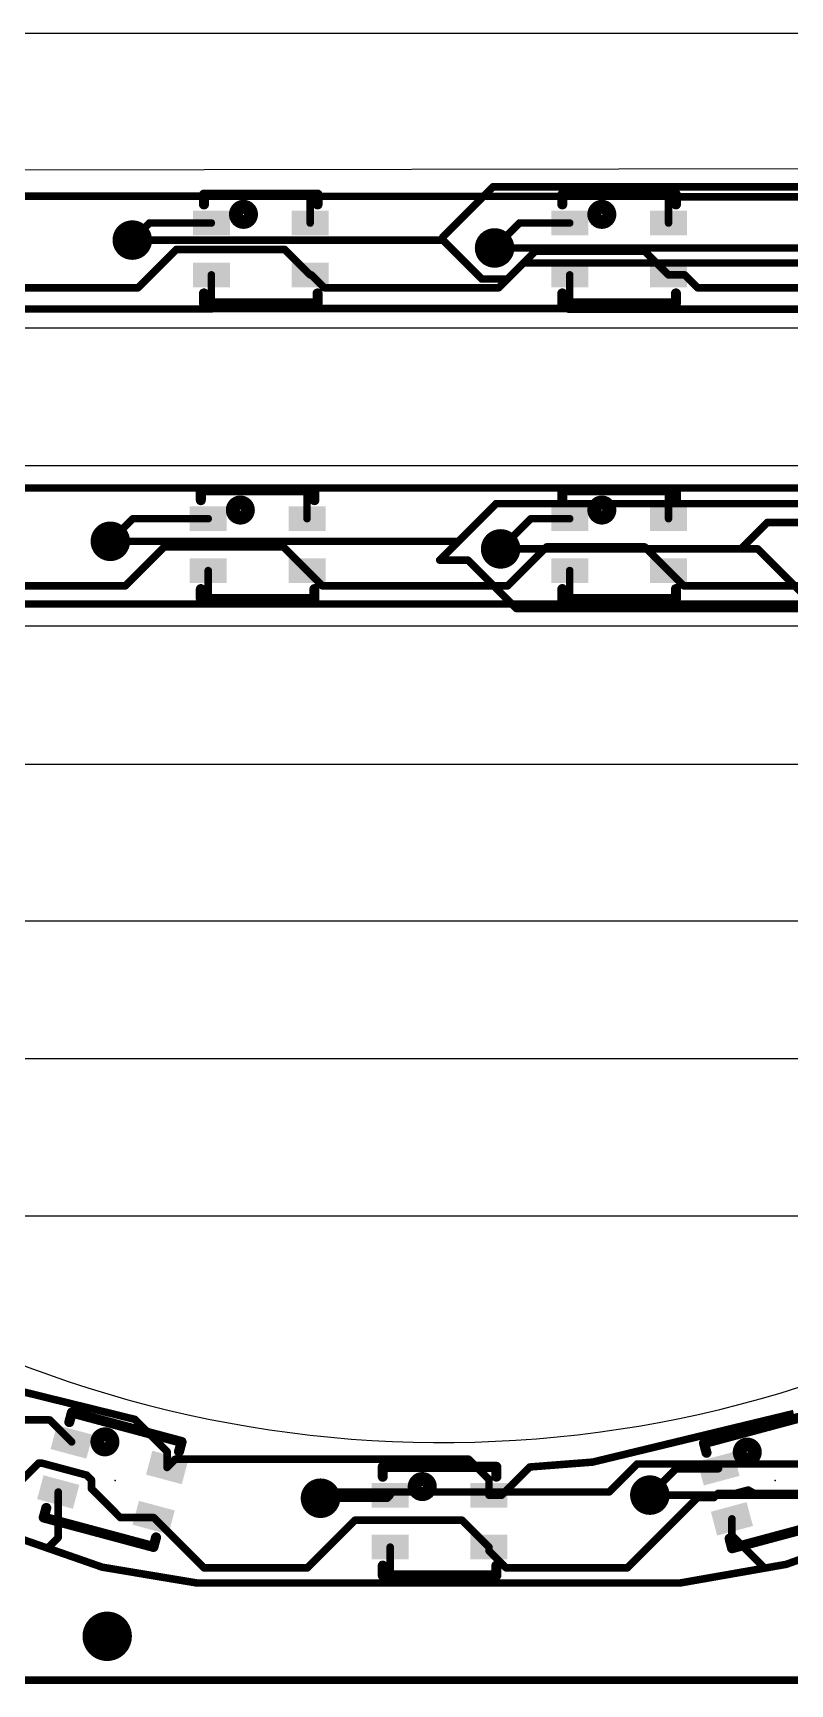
# Model space of a CAD drawing. Extents: x -74 to 74, y -25 to 38.
# Drawn here: x 27.9 to 43.22, y -25.48 to 7.94 of the extents above; entities that cross this region are included whole.
import ezdxf

# ---------------------------------------------------------------- set-up
doc = ezdxf.new("R2010")
doc.units = 0
for name, color, linetype in [('1', 12, 'CONTINUOUS'), ('16', 132, 'CONTINUOUS'), ('18', 110, 'CONTINUOUS'), ('20', 3, 'CONTINUOUS'), ('21', 40, 'CONTINUOUS'), ('23', 40, 'CONTINUOUS')]:
    doc.layers.add(name, color=color, linetype=linetype)

# ---------------------------------------------------------------- blocks, each defined once
blk = doc.blocks.new('PIE')
at = {"const_width": 0.5}
blk.add_lwpolyline([(0, -0.25, 1), (0, 0.25, 1), (0, -0.25)], format="xyb", dxfattribs=at)
blk = doc.blocks.new('RECT')
blk.add_solid([(-0.5, -0.5), (0.5, -0.5), (-0.5, 0.5), (0.5, 0.5)])
blk = doc.blocks.new('ROUNDV')
at = {"const_width": 0.5}
blk.add_lwpolyline([(0, -0.25, 1), (0, 0.25, 1), (0, -0.25)], format="xyb", dxfattribs=at)

msp = doc.modelspace()

# ---------------------------------------------------------------- linework, layer by layer
at = {"layer": '1', "const_width": 0.1524}
for points in [[(26.289, 4.6355), (33.652, 4.6355)], [(33.5095, 4.0925), (33.5095, 4.6325)], [(33.5095, 4.6325), (33.655, 4.6325)], [(33.652, 4.6355), (33.655, 4.6325)], [(33.655, 4.6325), (40.7545, 4.6325)], [(40.7545, 4.6325), (40.764, 4.623)], [(40.764, 4.623), (47.9425, 4.623)], [(40.764, 4.0925), (40.764, 4.623)], [(29.9085, 3.7465), (30.2545, 4.0925)], [(30.2545, 4.0925), (31.5095, 4.0925)], [(37.2427, 3.5878), (37.7475, 4.0925)], [(37.7475, 4.0925), (38.764, 4.0925)], [(30.0228, 2.7813), (30.7975, 3.556)], [(30.7975, 3.556), (32.996, 3.556)], [(32.996, 3.556), (33.5095, 3.0425)], [(37.3253, 2.7813), (38.0651, 3.5211)], [(38.0651, 3.5211), (40.2854, 3.5211)], [(40.2854, 3.5211), (40.764, 3.0425)], [(31.5095, 3.0425), (31.5095, 2.363)], [(33.5095, 3.0425), (33.5335, 3.0425)], [(33.5335, 3.0425), (33.7947, 2.7813)], [(38.764, 3.0425), (38.764, 2.3785)], [(40.764, 3.0425), (41.09, 3.0425)], [(41.09, 3.0425), (41.3512, 2.7813)], [(26.5162, 2.7813), (30.0228, 2.7813)], [(33.7947, 2.7813), (37.3253, 2.7813)], [(41.3512, 2.7813), (44.8725, 2.7813)], [(31.5095, 2.3515), (24.174, 2.3515)], [(31.5095, 2.363), (31.5095, 2.3515)], [(38.7485, 2.363), (31.5095, 2.363)], [(38.7485, 2.363), (38.735, 2.3495)], [(38.735, 2.3495), (46.1645, 2.3495)], [(38.764, 2.3785), (38.7485, 2.363)], [(26.0985, -1.27), (33.528, -1.27)], [(33.446, -1.352), (33.528, -1.27)], [(33.446, -1.892), (33.446, -1.352)], [(33.528, -1.27), (40.7035, -1.27)], [(40.7035, -1.27), (48.006, -1.27)], [(40.764, -1.3305), (40.7035, -1.27)], [(40.764, -1.892), (40.764, -1.3305)], [(29.464, -2.3495), (29.9215, -1.892)], [(29.9215, -1.892), (31.446, -1.892)], [(37.9767, -1.892), (37.3651, -2.5036)], [(37.9767, -1.892), (38.764, -1.892)], [(29.7688, -3.2512), (30.5566, -2.4634)], [(30.5566, -2.4634), (32.9674, -2.4634)], [(32.9674, -2.4634), (33.446, -2.942)], [(37.5065, -3.2512), (38.2943, -2.4634)], [(38.2943, -2.4634), (40.2854, -2.4634)], [(40.2854, -2.4634), (40.764, -2.942)], [(31.446, -2.942), (31.446, -3.6195)], [(33.446, -2.942), (33.7552, -3.2512)], [(38.764, -2.942), (38.764, -3.6195)], [(40.764, -2.942), (41.0732, -3.2512)], [(26.5007, -3.2512), (29.7688, -3.2512)], [(33.7552, -3.2512), (37.5065, -3.2512)], [(41.0732, -3.2512), (44.6975, -3.2512)], [(24.3205, -3.6195), (31.446, -3.6195)], [(31.446, -3.6195), (38.658, -3.6195)], [(38.658, -3.6195), (38.6715, -3.606)], [(38.685, -3.6195), (38.6715, -3.606)], [(38.764, -3.6195), (38.685, -3.6195)], [(38.764, -3.6195), (45.974, -3.6195)], [(27.562, -19.5292), (29.9642, -20.1217)], [(29.9642, -20.1217), (30.613, -20.7705)], [(39.2262, -20.9859), (43.2994, -20.0025)], [(27.6199, -20.1321), (28.2367, -20.1321)], [(28.2367, -20.1321), (28.6812, -20.5766)], [(30.613, -20.7705), (30.613, -21.0943)], [(27.2497, -21.7676), (28.0103, -21.007)], [(28.0103, -21.007), (28.0796, -21.007)], [(28.0796, -21.007), (28.9869, -21.2501)], [(30.613, -21.0943), (30.7809, -20.9264)], [(30.7809, -20.9264), (36.7155, -20.9264)], [(36.7155, -20.9264), (37.129, -21.3399)], [(37.9546, -21.0844), (37.383, -21.656)], [(37.9546, -21.0844), (39.2262, -20.9859)], [(40.386, -21.6535), (40.9194, -21.1202)], [(40.9194, -21.1202), (41.7754, -21.1202)], [(28.9869, -21.2501), (29.0816, -21.3448)], [(29.0816, -21.3448), (29.0816, -21.5251)], [(37.129, -21.3399), (37.129, -21.656)], [(24.9019, -21.581), (28.1934, -22.7267)], [(28.4094, -21.5909), (28.4094, -22.5107)], [(29.0816, -21.5251), (29.665, -22.1085)], [(33.7185, -21.717), (35.068, -21.717)], [(35.129, -21.656), (35.068, -21.717)], [(37.129, -21.656), (37.383, -21.656)], [(39.9288, -23.1267), (41.3515, -21.704)], [(41.3515, -21.704), (41.684, -21.704)], [(41.684, -21.704), (41.7713, -21.6167)], [(41.7713, -21.6167), (42.1299, -21.6167)], [(42.1299, -21.6167), (42.377, -21.5505)], [(42.377, -21.5505), (42.4917, -21.6167)], [(42.4917, -21.6167), (43.979, -21.6167)], [(29.665, -22.1085), (30.3412, -22.1085)], [(30.3412, -22.1085), (31.3595, -23.1267)], [(33.4518, -23.1267), (34.417, -22.1615)], [(34.417, -22.1615), (36.5845, -22.1615)], [(36.5845, -22.1615), (37.129, -22.706)], [(42.0472, -22.1344), (42.0472, -22.4705)], [(28.4094, -22.5107), (28.1934, -22.7267)], [(28.1934, -22.7267), (29.3022, -23.1127)], [(35.129, -22.706), (35.129, -23.318)], [(37.129, -22.706), (37.129, -22.778)], [(37.4777, -23.1267), (37.129, -22.778)], [(42.0472, -22.4705), (42.7086, -23.132)], [(44.4365, -22.594), (43.1466, -23.0551)], [(29.3022, -23.1127), (31.2118, -23.4315)], [(31.3595, -23.1267), (33.4518, -23.1267)], [(37.4777, -23.1267), (39.9288, -23.1267)], [(42.7086, -23.132), (43.1466, -23.0551)], [(31.2118, -23.4315), (35.2425, -23.4315)], [(35.129, -23.318), (35.2425, -23.4315)], [(35.2425, -23.4315), (41.0019, -23.4315)], [(41.0019, -23.4315), (42.7086, -23.132)]]:
    msp.add_lwpolyline(points, dxfattribs=at)
at = {"layer": '1', "const_width": 0.0762}
for points in [[(33.5476, 4.6325, 1), (33.4714, 4.6325)], [(33.5095, 4.6706, 1), (33.5095, 4.5944)], [(33.6789, 4.6624, 1), (33.6251, 4.6086)], [(33.655, 4.6706, 1), (33.655, 4.5944)], [(33.6281, 4.6056, 1), (33.6819, 4.6594)], [(33.652, 4.5974, 1), (33.652, 4.6736)], [(33.655, 4.5944, 1), (33.655, 4.6706)], [(40.7814, 4.6594, 1), (40.7276, 4.6056)], [(40.764, 4.6611, 1), (40.764, 4.5849)], [(40.8021, 4.623, 1), (40.7259, 4.623)], [(40.7371, 4.5961, 1), (40.7909, 4.6499)], [(40.7545, 4.5944, 1), (40.7545, 4.6706)], [(30.2545, 4.1306, 1), (30.2545, 4.0544)], [(30.2814, 4.0656, 1), (30.2276, 4.1194)], [(31.5095, 4.0544, 1), (31.5095, 4.1306)], [(33.4714, 4.0925, 1), (33.5476, 4.0925)], [(37.7475, 4.1306, 1), (37.7475, 4.0544)], [(37.7744, 4.0656, 1), (37.7205, 4.1194)], [(38.764, 4.0544, 1), (38.764, 4.1306)], [(40.7259, 4.0925, 1), (40.8021, 4.0925)], [(29.8816, 3.7734, 1), (29.9354, 3.7196)], [(30.7975, 3.5941, 1), (30.7975, 3.5179)], [(30.8244, 3.5291, 1), (30.7706, 3.5829)], [(33.0229, 3.5829, 1), (32.9691, 3.5291)], [(32.996, 3.5179, 1), (32.996, 3.5941)], [(37.2158, 3.6147, 1), (37.2697, 3.5608)], [(38.0651, 3.5592, 1), (38.0651, 3.483)], [(38.092, 3.4942, 1), (38.0382, 3.548)], [(40.3123, 3.548, 1), (40.2585, 3.4942)], [(40.2854, 3.483, 1), (40.2854, 3.5592)], [(31.5476, 3.0425, 1), (31.4714, 3.0425)], [(33.5095, 3.0806, 1), (33.5095, 3.0044)], [(33.4826, 3.0156, 1), (33.5364, 3.0694)], [(33.5604, 3.0694, 1), (33.5066, 3.0156)], [(33.5335, 3.0044, 1), (33.5335, 3.0806)], [(38.8021, 3.0425, 1), (38.7259, 3.0425)], [(40.764, 3.0806, 1), (40.764, 3.0044)], [(40.7371, 3.0156, 1), (40.7909, 3.0694)], [(41.1169, 3.0694, 1), (41.0631, 3.0156)], [(41.09, 3.0044, 1), (41.09, 3.0806)], [(29.9959, 2.8082, 1), (30.0497, 2.7544)], [(30.0228, 2.7432, 1), (30.0228, 2.8194)], [(33.7947, 2.8194, 1), (33.7947, 2.7432)], [(33.7678, 2.7544, 1), (33.8216, 2.8082)], [(37.2984, 2.8082, 1), (37.3522, 2.7544)], [(37.3253, 2.7432, 1), (37.3253, 2.8194)], [(41.3512, 2.8194, 1), (41.3512, 2.7432)], [(41.3243, 2.7544, 1), (41.3781, 2.8082)], [(31.5476, 2.363, 1), (31.4714, 2.363)], [(31.5095, 2.4011, 1), (31.5095, 2.3249)], [(31.4714, 2.363, 1), (31.5476, 2.363)], [(31.4714, 2.3515, 1), (31.5476, 2.3515)], [(31.5095, 2.3134, 1), (31.5095, 2.3896)], [(38.735, 2.3876, 1), (38.735, 2.3114)], [(38.7081, 2.3764, 1), (38.7619, 2.3226)], [(38.7216, 2.3899, 1), (38.7754, 2.3361)], [(38.7754, 2.3361, 1), (38.7216, 2.3899)], [(38.7259, 2.3785, 1), (38.8021, 2.3785)], [(38.7909, 2.3516, 1), (38.7371, 2.4054)], [(38.7485, 2.3249, 1), (38.7485, 2.4011)], [(33.4841, -1.352, 1), (33.4079, -1.352)], [(33.4191, -1.3251, 1), (33.4729, -1.3789)], [(33.528, -1.2319, 1), (33.528, -1.3081)], [(33.5549, -1.2969, 1), (33.5011, -1.2431)], [(33.528, -1.3081, 1), (33.528, -1.2319)], [(40.7035, -1.2319, 1), (40.7035, -1.3081)], [(40.7304, -1.2431, 1), (40.6766, -1.2969)], [(40.7035, -1.3081, 1), (40.7035, -1.2319)], [(40.8021, -1.3305, 1), (40.7259, -1.3305)], [(40.7371, -1.3574, 1), (40.7909, -1.3036)], [(29.9215, -1.8539, 1), (29.9215, -1.9301)], [(29.9484, -1.9189, 1), (29.8945, -1.8651)], [(31.446, -1.9301, 1), (31.446, -1.8539)], [(33.4079, -1.892, 1), (33.4841, -1.892)], [(37.9767, -1.8539, 1), (37.9767, -1.9301)], [(38.0036, -1.9189, 1), (37.9497, -1.8651)], [(38.764, -1.9301, 1), (38.764, -1.8539)], [(40.7259, -1.892, 1), (40.8021, -1.892)], [(29.437, -2.3225, 1), (29.4909, -2.3764)], [(30.5566, -2.4253, 1), (30.5566, -2.5015)], [(30.5835, -2.4903, 1), (30.5297, -2.4365)], [(32.9943, -2.4365, 1), (32.9405, -2.4903)], [(32.9674, -2.5015, 1), (32.9674, -2.4253)], [(37.3381, -2.4766, 1), (37.392, -2.5305)], [(38.2943, -2.4253, 1), (38.2943, -2.5015)], [(38.3213, -2.4903, 1), (38.2674, -2.4365)], [(40.3123, -2.4365, 1), (40.2585, -2.4903)], [(40.2854, -2.5015, 1), (40.2854, -2.4253)], [(31.4841, -2.942, 1), (31.4079, -2.942)], [(33.4729, -2.9151, 1), (33.4191, -2.9689)], [(33.4191, -2.9689, 1), (33.4729, -2.9151)], [(38.8021, -2.942, 1), (38.7259, -2.942)], [(40.7909, -2.9151, 1), (40.7371, -2.9689)], [(40.7371, -2.9689, 1), (40.7909, -2.9151)], [(29.7419, -3.2243, 1), (29.7957, -3.2781)], [(29.7688, -3.2893, 1), (29.7688, -3.2131)], [(33.7552, -3.2131, 1), (33.7552, -3.2893)], [(33.7283, -3.2781, 1), (33.7821, -3.2243)], [(37.4796, -3.2243, 1), (37.5335, -3.2781)], [(37.5065, -3.2893, 1), (37.5065, -3.2131)], [(41.0732, -3.2131, 1), (41.0732, -3.2893)], [(41.0463, -3.2781, 1), (41.1001, -3.2243)], [(31.446, -3.5814, 1), (31.446, -3.6576)], [(31.4079, -3.6195, 1), (31.4841, -3.6195)], [(31.446, -3.6576, 1), (31.446, -3.5814)], [(38.6311, -3.5926, 1), (38.6849, -3.6464)], [(38.6984, -3.5791, 1), (38.6446, -3.6329)], [(38.6984, -3.6329, 1), (38.6446, -3.5791)], [(38.685, -3.5814, 1), (38.685, -3.6576)], [(38.658, -3.6576, 1), (38.658, -3.5814)], [(38.6581, -3.6464, 1), (38.7119, -3.5926)], [(38.764, -3.5814, 1), (38.764, -3.6576)], [(38.7259, -3.6195, 1), (38.8021, -3.6195)], [(38.764, -3.6576, 1), (38.764, -3.5814)], [(29.9911, -20.0947, 1), (29.9372, -20.1486)], [(29.955, -20.1587, 1), (29.9733, -20.0847)], [(28.2636, -20.1052, 1), (28.2097, -20.1591)], [(28.2367, -20.1702, 1), (28.2367, -20.094)], [(28.6542, -20.6036, 1), (28.7081, -20.5497)], [(30.6511, -20.7705, 1), (30.5749, -20.7705)], [(30.5861, -20.7975, 1), (30.64, -20.7436)], [(28.0103, -20.9689, 1), (28.0103, -21.0451)], [(28.0372, -21.0339, 1), (27.9833, -20.9801)], [(28.0894, -20.9702, 1), (28.0697, -21.0438)], [(28.0796, -21.0451, 1), (28.0796, -20.9689)], [(30.5861, -21.0673, 1), (30.64, -21.1212)], [(30.7809, -20.8883, 1), (30.7809, -20.9645)], [(30.8078, -20.9533, 1), (30.7539, -20.8995)], [(36.7425, -20.8995, 1), (36.6886, -20.9533)], [(36.7155, -20.9645, 1), (36.7155, -20.8883)], [(37.9517, -21.0464, 1), (37.9575, -21.1224)], [(37.9815, -21.1113, 1), (37.9277, -21.0575)], [(39.2172, -20.9488, 1), (39.2351, -21.0229)], [(39.2291, -21.0239, 1), (39.2232, -20.9479)], [(40.9194, -21.0821, 1), (40.9194, -21.1583)], [(40.9463, -21.1471, 1), (40.8924, -21.0932)], [(41.7754, -21.1583, 1), (41.7754, -21.0821)], [(29.0139, -21.2232, 1), (28.96, -21.2771)], [(28.9771, -21.2869, 1), (28.9968, -21.2133)], [(29.1197, -21.3448, 1), (29.0435, -21.3448)], [(29.0547, -21.3718, 1), (29.1086, -21.3179)], [(30.5749, -21.0943, 1), (30.6511, -21.0943)], [(37.1671, -21.3399, 1), (37.0909, -21.3399)], [(37.1021, -21.3668, 1), (37.1559, -21.3129)], [(28.4475, -21.5909, 1), (28.3713, -21.5909)], [(29.1086, -21.4982, 1), (29.0547, -21.5521)], [(29.0435, -21.5251, 1), (29.1197, -21.5251)], [(33.7185, -21.6789, 1), (33.7185, -21.7551)], [(35.0411, -21.6901, 1), (35.0949, -21.7439)], [(35.068, -21.7551, 1), (35.068, -21.6789)], [(35.1559, -21.6829, 1), (35.1021, -21.6291)], [(37.129, -21.6179, 1), (37.129, -21.6941)], [(37.0909, -21.656, 1), (37.1671, -21.656)], [(37.3561, -21.6291, 1), (37.4099, -21.6829)], [(37.383, -21.6941, 1), (37.383, -21.6179)], [(40.3591, -21.6266, 1), (40.4129, -21.6804)], [(41.3515, -21.6659, 1), (41.3515, -21.7421)], [(41.3784, -21.7309, 1), (41.3246, -21.6771)], [(41.6571, -21.6771, 1), (41.711, -21.7309)], [(41.684, -21.7421, 1), (41.684, -21.6659)], [(41.7713, -21.5786, 1), (41.7713, -21.6548)], [(41.7982, -21.6437, 1), (41.7443, -21.5898)], [(42.12, -21.5799, 1), (42.1397, -21.6535)], [(42.1299, -21.6548, 1), (42.1299, -21.5786)], [(42.396, -21.5175, 1), (42.3579, -21.5835)], [(42.3868, -21.5873, 1), (42.3671, -21.5137)], [(42.4917, -21.5786, 1), (42.4917, -21.6548)], [(42.4726, -21.6497, 1), (42.5107, -21.5837)], [(29.665, -22.0704, 1), (29.665, -22.1466)], [(29.638, -22.1354, 1), (29.6919, -22.0815)], [(30.3682, -22.0815, 1), (30.3143, -22.1354)], [(30.3412, -22.1466, 1), (30.3412, -22.0704)], [(34.417, -22.1234, 1), (34.417, -22.1996)], [(34.4439, -22.1884, 1), (34.3901, -22.1346)], [(36.6114, -22.1346, 1), (36.5576, -22.1884)], [(36.5845, -22.1996, 1), (36.5845, -22.1234)], [(42.0853, -22.1344, 1), (42.0091, -22.1344)], [(28.2059, -22.6907, 1), (28.1808, -22.7627)], [(28.1664, -22.6998, 1), (28.2203, -22.7537)], [(28.1808, -22.7627, 1), (28.2059, -22.6907)], [(28.3713, -22.5107, 1), (28.4475, -22.5107)], [(28.4363, -22.5376, 1), (28.3825, -22.4838)], [(35.1671, -22.706, 1), (35.0909, -22.706)], [(37.1671, -22.706, 1), (37.0909, -22.706)], [(37.1559, -22.7511, 1), (37.1021, -22.8049)], [(37.1021, -22.7329, 1), (37.1559, -22.6791)], [(42.0741, -22.4436, 1), (42.0202, -22.4975)], [(42.0091, -22.4705, 1), (42.0853, -22.4705)], [(29.3085, -23.0751, 1), (29.296, -23.1503)], [(29.2897, -23.1487, 1), (29.3148, -23.0767)], [(31.3595, -23.0886, 1), (31.3595, -23.1648)], [(33.4518, -23.1648, 1), (33.4518, -23.0886)], [(37.0909, -22.778, 1), (37.1671, -22.778)], [(37.4777, -23.0886, 1), (37.4777, -23.1648)], [(39.9288, -23.1648, 1), (39.9288, -23.0886)], [(43.1337, -23.0192, 1), (43.1594, -23.091)], [(43.1531, -23.0926, 1), (43.14, -23.0176)], [(31.2118, -23.3934, 1), (31.2118, -23.4696)], [(31.2056, -23.4691, 1), (31.2181, -23.3939)], [(31.3325, -23.1536, 1), (31.3864, -23.0998)], [(33.4249, -23.0998, 1), (33.4787, -23.1536)], [(35.0909, -23.318, 1), (35.1671, -23.318)], [(35.1559, -23.2911, 1), (35.1021, -23.3449)], [(35.2425, -23.3934, 1), (35.2425, -23.4696)], [(35.2156, -23.4584, 1), (35.2694, -23.4046)], [(35.2425, -23.4696, 1), (35.2425, -23.3934)], [(37.4508, -23.1536, 1), (37.5046, -23.0998)], [(39.9019, -23.0998, 1), (39.9557, -23.1536)], [(40.9953, -23.394, 1), (41.0085, -23.469)], [(41.0019, -23.4696, 1), (41.0019, -23.3934)], [(42.702, -23.0944, 1), (42.7152, -23.1695)], [(42.6816, -23.1589, 1), (42.7355, -23.105)], [(42.7152, -23.1695, 1), (42.702, -23.0944)]]:
    msp.add_lwpolyline(points, format="xyb", dxfattribs=at)
at = {"layer": '16', "const_width": 0.1524}
for points in [[(37.211, 4.826), (36.1949, 3.81)], [(60.198, 4.826), (37.211, 4.826)], [(29.9085, 3.7465), (36.1949, 3.7465)], [(36.1949, 3.81), (36.1949, 3.7465)], [(36.1949, 3.7465), (36.9823, 2.9591)], [(37.2427, 3.5878), (44.1007, 3.5878)], [(37.5031, 2.9591), (37.827, 3.283)], [(37.827, 3.283), (43.9744, 3.283)], [(36.9823, 2.9591), (37.5031, 2.9591)], [(37.2745, -1.5875), (36.5125, -2.3495)], [(50.6095, -1.5875), (37.2745, -1.5875)], [(42.7626, -1.9685), (42.2275, -2.5036)], [(50.673, -1.9685), (42.7626, -1.9685)], [(29.464, -2.3495), (36.5125, -2.3495)], [(36.5125, -2.3495), (36.1315, -2.7305)], [(36.1315, -2.7305), (36.7029, -2.7305)], [(36.7029, -2.7305), (37.6808, -3.7084)], [(37.3651, -2.5036), (42.2275, -2.5036)], [(42.2275, -2.5036), (42.572, -2.5036)], [(42.572, -2.5036), (43.4721, -3.4036)], [(37.6808, -3.7084), (58.8667, -3.7084)], [(40.1256, -21.0249), (39.5605, -21.59)], [(44.707, -21.0249), (40.1256, -21.0249)], [(33.8455, -21.59), (33.7185, -21.717)], [(39.5605, -21.59), (33.8455, -21.59)], [(44.5094, -21.6535), (40.386, -21.6535)]]:
    msp.add_lwpolyline(points, dxfattribs=at)
at = {"layer": '16', "const_width": 0.0762}
for points in [[(37.211, 4.8641, 1), (37.211, 4.7879)], [(37.2379, 4.7991, 1), (37.1841, 4.8529)], [(29.9085, 3.7846, 1), (29.9085, 3.7084)], [(36.233, 3.81, 1), (36.1568, 3.81)], [(36.168, 3.8369, 1), (36.2219, 3.783)], [(36.1568, 3.7465, 1), (36.233, 3.7465)], [(36.2219, 3.7734, 1), (36.168, 3.7196)], [(36.1949, 3.7084, 1), (36.1949, 3.7846)], [(37.2427, 3.6259, 1), (37.2427, 3.5497)], [(37.827, 3.3211, 1), (37.827, 3.2449)], [(37.8539, 3.256, 1), (37.8, 3.3099)], [(36.9823, 2.9972, 1), (36.9823, 2.921)], [(36.9554, 2.9322, 1), (37.0093, 2.9861)], [(37.4762, 2.9861, 1), (37.5301, 2.9322)], [(37.5031, 2.921, 1), (37.5031, 2.9972)], [(37.2745, -1.5494, 1), (37.2745, -1.6256)], [(37.3014, -1.6144, 1), (37.2475, -1.5606)], [(42.7626, -1.9304, 1), (42.7626, -2.0066)], [(42.7895, -1.9954, 1), (42.7356, -1.9416)], [(29.464, -2.3114, 1), (29.464, -2.3876)], [(36.4856, -2.3225, 1), (36.5394, -2.3764)], [(36.5394, -2.3764, 1), (36.4856, -2.3225)], [(36.5125, -2.3876, 1), (36.5125, -2.3114)], [(36.1315, -2.6924, 1), (36.1315, -2.7686)], [(36.1046, -2.7035, 1), (36.1584, -2.7574)], [(36.7299, -2.7035, 1), (36.676, -2.7574)], [(36.7029, -2.7686, 1), (36.7029, -2.6924)], [(37.3651, -2.4655, 1), (37.3651, -2.5417)], [(42.2275, -2.4655, 1), (42.2275, -2.5417)], [(42.2006, -2.4766, 1), (42.2544, -2.5305)], [(42.2275, -2.5417, 1), (42.2275, -2.4655)], [(42.599, -2.4766, 1), (42.5451, -2.5305)], [(42.572, -2.5417, 1), (42.572, -2.4655)], [(37.6808, -3.6703, 1), (37.6808, -3.7465)], [(37.6539, -3.7353, 1), (37.7078, -3.6815)], [(40.1256, -20.9868, 1), (40.1256, -21.063)], [(40.1525, -21.0518, 1), (40.0987, -20.9979)], [(33.6916, -21.6901, 1), (33.7454, -21.7439)], [(33.8455, -21.5519, 1), (33.8455, -21.6281)], [(33.8724, -21.6169, 1), (33.8186, -21.5631)], [(39.5335, -21.5631, 1), (39.5874, -21.6169)], [(39.5605, -21.6281, 1), (39.5605, -21.5519)], [(40.386, -21.6154, 1), (40.386, -21.6916)]]:
    msp.add_lwpolyline(points, format="xyb", dxfattribs=at)
at = {"layer": '20'}
for p, q in [((12.6365, 7.9375), (59.69, 7.9375)), ((59.944, 5.207), (12.446, 5.1435)), ((12.3825, 1.9685), (59.8805, 1.9685)), ((59.69, -0.8255), (12.6365, -0.8255)), ((58.547, -4.064), (13.7795, -4.064)), ((14.5415, -6.858), (57.7215, -6.858)), ((17.018, -10.033), (55.3085, -10.033)), ((53.594, -12.827), (18.7325, -12.827)), ((23.4315, -16.002), (48.8315, -16.002))]:
    msp.add_line(p, q, dxfattribs=at)
at = {"layer": '20', "const_width": 0.1524}
msp.add_lwpolyline([(55.6895, -25.4), (17.653, -25.4)], dxfattribs=at)
at = {"layer": '20'}
msp.add_arc((36.1858, 3.2253), 23.8147, 237.0735, 302.0735, dxfattribs=at)
at = {"layer": '21', "const_width": 0.2032}
for points in [[(31.3595, 4.4675), (31.3595, 4.6675)], [(31.3595, 4.6675), (33.6595, 4.6675)], [(33.6595, 4.6675), (33.6595, 4.4675)], [(38.614, 4.4675), (38.614, 4.6675)], [(38.614, 4.6675), (40.914, 4.6675)], [(40.914, 4.6675), (40.914, 4.4675)], [(31.3595, 2.6675), (31.3595, 2.4675)], [(33.6595, 2.4675), (33.6595, 2.6675)], [(38.614, 2.6675), (38.614, 2.4675)], [(40.914, 2.4675), (40.914, 2.6675)], [(31.3595, 2.4675), (33.6595, 2.4675)], [(38.614, 2.4675), (40.914, 2.4675)], [(31.296, -1.517), (31.296, -1.317)], [(31.296, -1.317), (33.596, -1.317)], [(33.596, -1.317), (33.596, -1.517)], [(38.614, -1.517), (38.614, -1.317)], [(38.614, -1.317), (40.914, -1.317)], [(40.914, -1.317), (40.914, -1.517)], [(31.296, -3.317), (31.296, -3.517)], [(33.596, -3.517), (33.596, -3.317)], [(38.614, -3.317), (38.614, -3.517)], [(40.914, -3.517), (40.914, -3.317)], [(31.296, -3.517), (33.596, -3.517)], [(38.614, -3.517), (40.914, -3.517)], [(28.6333, -20.1756), (28.6851, -19.9824)], [(28.6851, -19.9824), (30.9067, -20.5777)], [(41.4817, -20.6036), (43.7033, -20.0083)], [(30.9067, -20.5777), (30.855, -20.7709)], [(41.5335, -20.7967), (41.4817, -20.6036)], [(34.979, -21.281), (34.979, -21.081)], [(34.979, -21.081), (37.279, -21.081)], [(37.279, -21.081), (37.279, -21.281)], [(28.1675, -21.9143), (28.1157, -22.1074)], [(28.1157, -22.1074), (30.3373, -22.7027)], [(42.0511, -22.7286), (44.2727, -22.1333)], [(30.3373, -22.7027), (30.3891, -22.5095)], [(41.9993, -22.5354), (42.0511, -22.7286)], [(34.979, -23.081), (34.979, -23.281)], [(37.279, -23.281), (37.279, -23.081)], [(34.979, -23.281), (37.279, -23.281)]]:
    msp.add_lwpolyline(points, dxfattribs=at)
at = {"layer": '21'}
for points, const_width in [([(31.4103, 4.6675, 1), (31.3087, 4.6675)], 0.1016), ([(31.3595, 4.7183, 1), (31.3595, 4.6167)], 0.1016), ([(33.7103, 4.6675, 1), (33.6087, 4.6675)], 0.1016), ([(33.6595, 4.6167, 1), (33.6595, 4.7183)], 0.1016), ([(38.6648, 4.6675, 1), (38.5632, 4.6675)], 0.1016), ([(38.614, 4.7183, 1), (38.614, 4.6167)], 0.1016), ([(40.9648, 4.6675, 1), (40.8632, 4.6675)], 0.1016), ([(40.914, 4.6167, 1), (40.914, 4.7183)], 0.1016), ([(31.3087, 4.4675, 1), (31.4103, 4.4675)], 0.1016), ([(32.1595, 4.1261, 1), (32.1595, 4.4089, 1), (32.1595, 4.1261)], 0.3048), ([(33.6087, 4.4675, 1), (33.7103, 4.4675)], 0.1016), ([(38.5632, 4.4675, 1), (38.6648, 4.4675)], 0.1016), ([(39.414, 4.1261, 1), (39.414, 4.4089, 1), (39.414, 4.1261)], 0.3048), ([(40.8632, 4.4675, 1), (40.9648, 4.4675)], 0.1016), ([(31.4103, 2.6675, 1), (31.3087, 2.6675)], 0.1016), ([(33.7103, 2.6675, 1), (33.6087, 2.6675)], 0.1016), ([(38.6648, 2.6675, 1), (38.5632, 2.6675)], 0.1016), ([(40.9648, 2.6675, 1), (40.8632, 2.6675)], 0.1016), ([(31.3595, 2.5183, 1), (31.3595, 2.4167)], 0.1016), ([(31.3087, 2.4675, 1), (31.4103, 2.4675)], 0.1016), ([(33.6087, 2.4675, 1), (33.7103, 2.4675)], 0.1016), ([(33.6595, 2.4167, 1), (33.6595, 2.5183)], 0.1016), ([(38.614, 2.5183, 1), (38.614, 2.4167)], 0.1016), ([(38.5632, 2.4675, 1), (38.6648, 2.4675)], 0.1016), ([(40.8632, 2.4675, 1), (40.9648, 2.4675)], 0.1016), ([(40.914, 2.4167, 1), (40.914, 2.5183)], 0.1016), ([(31.3468, -1.317, 1), (31.2452, -1.317)], 0.1016), ([(31.296, -1.2662, 1), (31.296, -1.3678)], 0.1016), ([(33.6468, -1.317, 1), (33.5452, -1.317)], 0.1016), ([(33.596, -1.3678, 1), (33.596, -1.2662)], 0.1016), ([(38.6648, -1.317, 1), (38.5632, -1.317)], 0.1016), ([(38.614, -1.2662, 1), (38.614, -1.3678)], 0.1016), ([(40.9648, -1.317, 1), (40.8632, -1.317)], 0.1016), ([(40.914, -1.3678, 1), (40.914, -1.2662)], 0.1016), ([(31.2452, -1.517, 1), (31.3468, -1.517)], 0.1016), ([(32.096, -1.8584, 1), (32.096, -1.5756, 1), (32.096, -1.8584)], 0.3048), ([(33.5452, -1.517, 1), (33.6468, -1.517)], 0.1016), ([(38.5632, -1.517, 1), (38.6648, -1.517)], 0.1016), ([(39.414, -1.8584, 1), (39.414, -1.5756, 1), (39.414, -1.8584)], 0.3048), ([(40.8632, -1.517, 1), (40.9648, -1.517)], 0.1016), ([(31.3468, -3.317, 1), (31.2452, -3.317)], 0.1016), ([(33.6468, -3.317, 1), (33.5452, -3.317)], 0.1016), ([(38.6648, -3.317, 1), (38.5632, -3.317)], 0.1016), ([(40.9648, -3.317, 1), (40.8632, -3.317)], 0.1016), ([(31.296, -3.4662, 1), (31.296, -3.5678)], 0.1016), ([(31.2452, -3.517, 1), (31.3468, -3.517)], 0.1016), ([(33.5452, -3.517, 1), (33.6468, -3.517)], 0.1016), ([(33.596, -3.5678, 1), (33.596, -3.4662)], 0.1016), ([(38.614, -3.4662, 1), (38.614, -3.5678)], 0.1016), ([(38.5632, -3.517, 1), (38.6648, -3.517)], 0.1016), ([(40.8632, -3.517, 1), (40.9648, -3.517)], 0.1016), ([(40.914, -3.5678, 1), (40.914, -3.4662)], 0.1016), ([(28.6982, -19.9333, 1), (28.6719, -20.0315)], 0.1016), ([(28.7342, -19.9955, 1), (28.636, -19.9692)], 0.1016), ([(28.5843, -20.1624, 1), (28.6824, -20.1887)], 0.1016), ([(29.3543, -20.7172, 1), (29.3543, -20.4344, 1), (29.3543, -20.7172)], 0.3048), ([(30.8059, -20.7577, 1), (30.904, -20.784)], 0.1016), ([(30.9558, -20.5908, 1), (30.8576, -20.5645)], 0.1016), ([(30.8936, -20.6268, 1), (30.9199, -20.5286)], 0.1016), ([(41.5308, -20.5904, 1), (41.4326, -20.6167)], 0.1016), ([(41.4685, -20.5545, 1), (41.4948, -20.6526)], 0.1016), ([(42.358, -20.9243, 1), (42.358, -20.6415, 1), (42.358, -20.9243)], 0.3048), ([(35.0298, -21.081, 1), (34.9282, -21.081)], 0.1016), ([(34.979, -21.0302, 1), (34.979, -21.1318)], 0.1016), ([(37.3298, -21.081, 1), (37.2282, -21.081)], 0.1016), ([(37.279, -21.1318, 1), (37.279, -21.0302)], 0.1016), ([(41.4844, -20.8099, 1), (41.5825, -20.7836)], 0.1016), ([(34.9282, -21.281, 1), (35.0298, -21.281)], 0.1016), ([(35.779, -21.6224, 1), (35.779, -21.3396, 1), (35.779, -21.6224)], 0.3048), ([(37.2282, -21.281, 1), (37.3298, -21.281)], 0.1016), ([(28.1288, -22.0584, 1), (28.1025, -22.1565)], 0.1016), ([(28.0666, -22.0943, 1), (28.1648, -22.1206)], 0.1016), ([(28.2165, -21.9274, 1), (28.1184, -21.9011)], 0.1016), ([(30.2882, -22.6896, 1), (30.3864, -22.7159)], 0.1016), ([(30.3242, -22.7518, 1), (30.3505, -22.6536)], 0.1016), ([(30.4382, -22.5227, 1), (30.34, -22.4964)], 0.1016), ([(42.0484, -22.5223, 1), (41.9503, -22.5486)], 0.1016), ([(42.0379, -22.6795, 1), (42.0642, -22.7777)], 0.1016), ([(42.002, -22.7417, 1), (42.1002, -22.7155)], 0.1016), ([(35.0298, -23.081, 1), (34.9282, -23.081)], 0.1016), ([(37.3298, -23.081, 1), (37.2282, -23.081)], 0.1016), ([(34.979, -23.2302, 1), (34.979, -23.3318)], 0.1016), ([(34.9282, -23.281, 1), (35.0298, -23.281)], 0.1016), ([(37.2282, -23.281, 1), (37.3298, -23.281)], 0.1016), ([(37.279, -23.3318, 1), (37.279, -23.2302)], 0.1016)]:
    msp.add_lwpolyline(points, format="xyb", dxfattribs=dict(at, const_width=const_width))
at = {"layer": '23'}
for p in [(32.5595, 3.5675), (39.814, 3.5675), (32.496, -2.417), (39.814, -2.417), (29.5595, -21.3555), (42.9255, -21.3555), (36.179, -22.181), (29.4005, -24.511)]:
    msp.add_point(p, dxfattribs=at)

# ---------------------------------------------------------------- block references
at = {"layer": '1', "xscale": 0.75, "yscale": 0.5}
for p in [(31.5095, 4.0925), (33.5095, 4.0925), (38.764, 4.0925), (40.764, 4.0925), (31.5095, 3.0425), (33.5095, 3.0425), (38.764, 3.0425), (40.764, 3.0425), (31.446, -1.892), (33.446, -1.892), (38.764, -1.892), (40.764, -1.892), (31.446, -2.942), (33.446, -2.942), (38.764, -2.942), (40.764, -2.942), (35.129, -21.656), (37.129, -21.656), (35.129, -22.706), (37.129, -22.706)]:
    msp.add_blockref('RECT', p, dxfattribs=at)
for p, rotation in [((28.6812, -20.5766), 345), ((30.613, -21.0943), 345), ((41.7754, -21.1201), 15), ((28.4094, -21.5908), 345), ((30.3412, -22.1085), 345), ((42.0472, -22.1344), 15)]:
    msp.add_blockref('RECT', p, dxfattribs=dict(at, rotation=rotation))
at = {"layer": '1'}
msp.add_blockref('PIE', (29.4005, -24.511), dxfattribs=at)
at = {"layer": '18', "xscale": 0.8001, "yscale": 0.8001}
for p in [(29.9085, 3.7465), (29.9085, 3.7465), (37.2427, 3.5878), (37.2427, 3.5878), (29.464, -2.3495), (29.464, -2.3495), (37.3651, -2.5036), (37.3651, -2.5036), (33.7185, -21.717), (33.7185, -21.717), (40.386, -21.6535), (40.386, -21.6535)]:
    msp.add_blockref('ROUNDV', p, dxfattribs=at)

doc.saveas('drawing.dxf')
